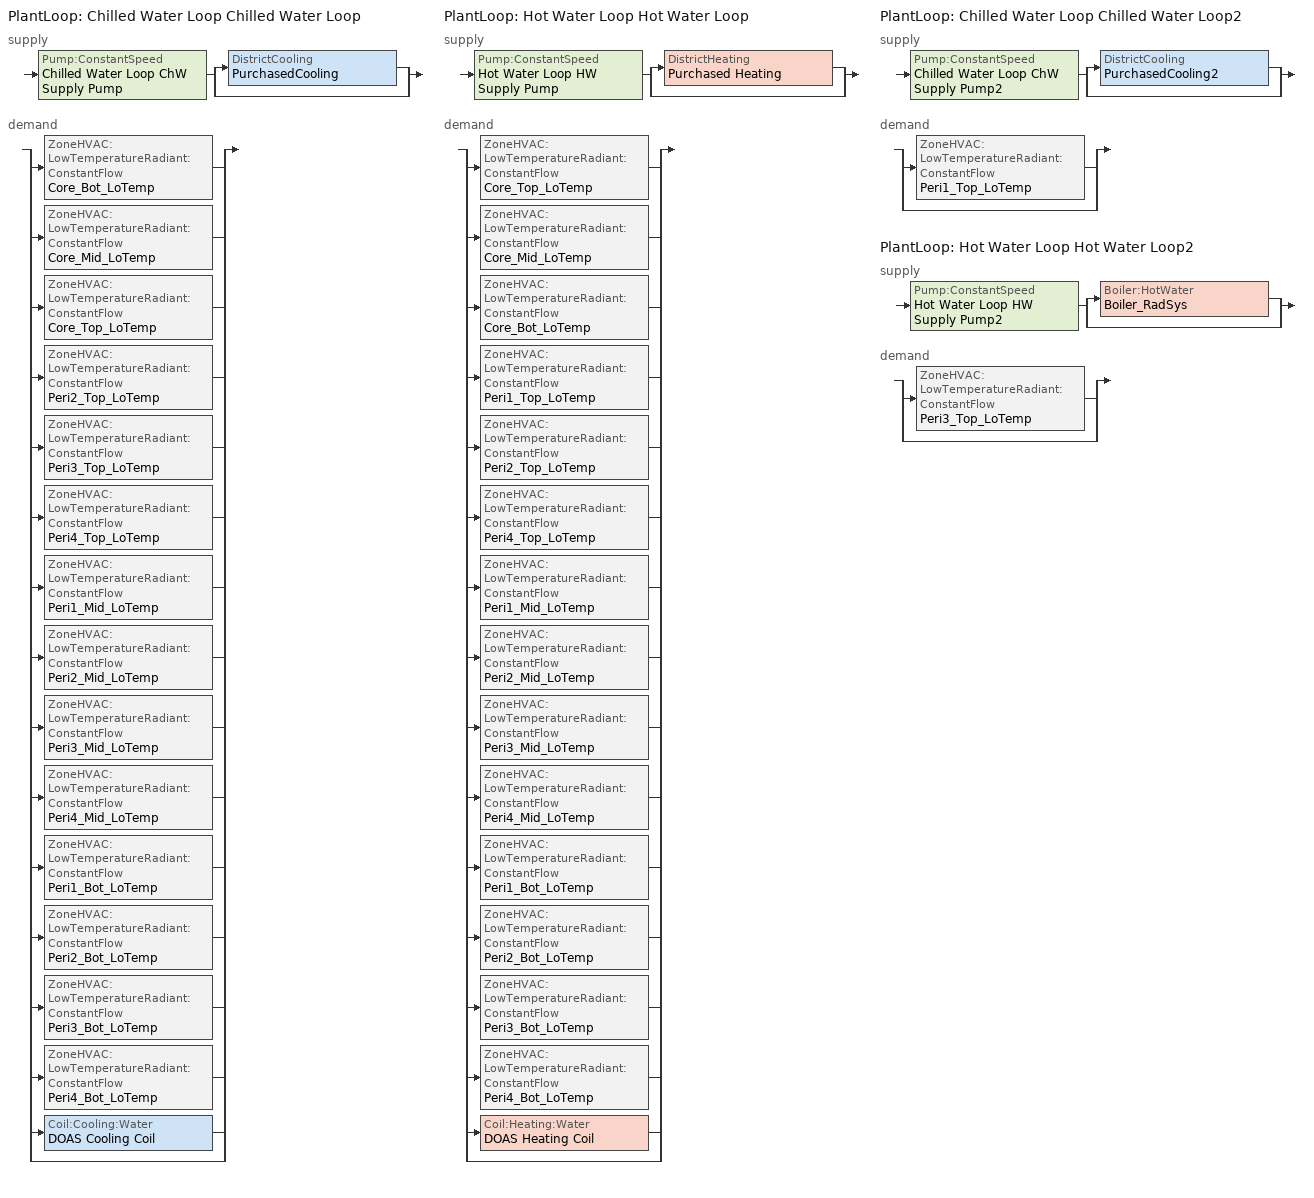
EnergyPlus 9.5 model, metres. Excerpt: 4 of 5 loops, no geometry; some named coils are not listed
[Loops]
PlantLoop 'Chilled Water Loop Chilled Water Loop'
 supply: Pump:ConstantSpeed 'Chilled Water Loop ChW Supply Pump' > split
  | DistrictCooling 'PurchasedCooling'
  | bypass
 demand: split
  | ZoneHVAC:LowTemperatureRadiant:ConstantFlow 'Core_Bot_LoTemp'
  | ZoneHVAC:LowTemperatureRadiant:ConstantFlow 'Core_Mid_LoTemp'
  | ZoneHVAC:LowTemperatureRadiant:ConstantFlow 'Core_Top_LoTemp'
  | ZoneHVAC:LowTemperatureRadiant:ConstantFlow 'Peri2_Top_LoTemp'
  | ZoneHVAC:LowTemperatureRadiant:ConstantFlow 'Peri3_Top_LoTemp'
  | ZoneHVAC:LowTemperatureRadiant:ConstantFlow 'Peri4_Top_LoTemp'
  | ZoneHVAC:LowTemperatureRadiant:ConstantFlow 'Peri1_Mid_LoTemp'
  | ZoneHVAC:LowTemperatureRadiant:ConstantFlow 'Peri2_Mid_LoTemp'
  | ZoneHVAC:LowTemperatureRadiant:ConstantFlow 'Peri3_Mid_LoTemp'
  | ZoneHVAC:LowTemperatureRadiant:ConstantFlow 'Peri4_Mid_LoTemp'
  | ZoneHVAC:LowTemperatureRadiant:ConstantFlow 'Peri1_Bot_LoTemp'
  | ZoneHVAC:LowTemperatureRadiant:ConstantFlow 'Peri2_Bot_LoTemp'
  | ZoneHVAC:LowTemperatureRadiant:ConstantFlow 'Peri3_Bot_LoTemp'
  | ZoneHVAC:LowTemperatureRadiant:ConstantFlow 'Peri4_Bot_LoTemp'
  | Coil:Cooling:Water 'DOAS Cooling Coil'
  | bypass
PlantLoop 'Hot Water Loop Hot Water Loop'
 supply: Pump:ConstantSpeed 'Hot Water Loop HW Supply Pump' > split
  | DistrictHeating 'Purchased Heating'
  | bypass
 demand: split
  | ZoneHVAC:LowTemperatureRadiant:ConstantFlow 'Core_Top_LoTemp'
  | ZoneHVAC:LowTemperatureRadiant:ConstantFlow 'Core_Mid_LoTemp'
  | ZoneHVAC:LowTemperatureRadiant:ConstantFlow 'Core_Bot_LoTemp'
  | ZoneHVAC:LowTemperatureRadiant:ConstantFlow 'Peri1_Top_LoTemp'
  | ZoneHVAC:LowTemperatureRadiant:ConstantFlow 'Peri2_Top_LoTemp'
  | ZoneHVAC:LowTemperatureRadiant:ConstantFlow 'Peri4_Top_LoTemp'
  | ZoneHVAC:LowTemperatureRadiant:ConstantFlow 'Peri1_Mid_LoTemp'
  | ZoneHVAC:LowTemperatureRadiant:ConstantFlow 'Peri2_Mid_LoTemp'
  | ZoneHVAC:LowTemperatureRadiant:ConstantFlow 'Peri3_Mid_LoTemp'
  | ZoneHVAC:LowTemperatureRadiant:ConstantFlow 'Peri4_Mid_LoTemp'
  | ZoneHVAC:LowTemperatureRadiant:ConstantFlow 'Peri1_Bot_LoTemp'
  | ZoneHVAC:LowTemperatureRadiant:ConstantFlow 'Peri2_Bot_LoTemp'
  | ZoneHVAC:LowTemperatureRadiant:ConstantFlow 'Peri3_Bot_LoTemp'
  | ZoneHVAC:LowTemperatureRadiant:ConstantFlow 'Peri4_Bot_LoTemp'
  | Coil:Heating:Water 'DOAS Heating Coil'
  | bypass
PlantLoop 'Chilled Water Loop Chilled Water Loop2'
 supply: Pump:ConstantSpeed 'Chilled Water Loop ChW Supply Pump2' > split
  | DistrictCooling 'PurchasedCooling2'
  | bypass
 demand: split
  | ZoneHVAC:LowTemperatureRadiant:ConstantFlow 'Peri1_Top_LoTemp'
  | bypass
PlantLoop 'Hot Water Loop Hot Water Loop2'
 supply: Pump:ConstantSpeed 'Hot Water Loop HW Supply Pump2' > split
  | Boiler:HotWater 'Boiler_RadSys'
  | bypass
 demand: split
  | ZoneHVAC:LowTemperatureRadiant:ConstantFlow 'Peri3_Top_LoTemp'
  | bypass
[Sizing:Plant] Sizing Option=NonCoincident; Zone Timesteps in Averaging Window=1
Name | Loop Type | Design Loop Exit Temperature {C} | Loop Design Temperature Difference {deltaC}
Chilled Water Loop Chilled Water Loop | Cooling | 7.22 | 6.67
Hot Water Loop Hot Water Loop; Hot Water Loop Hot Water Loop2 | Heating | 82 | 11
Chilled Water Loop Chilled Water Loop2 | Cooling | 7 | 6
[ZoneHVAC:LowTemperatureRadiant:ConstantFlow] Rated Pump Head {Pa}=179352; Cooling High Water Temperature Schedule=RADCOOLHIGHWATERTEMP; Cooling Low Water Temperature Schedule=RADCOOLLOWWATERTEMP; Cooling High Control Temperature Schedule=RADCOOLHIGHCONTROLTEMP; Cooling Low Control Temperature Schedule=RADCOOLLOWCONTROLTEMP; Circuit Length {m}=106.7
Name | Design Object | Availability Schedule | Zone | Surface Name or Radiant Surface Group | Rated Flow Rate {m3/s} | Rated Power Consumption {W} | Heating High Water Temperature Schedule | Heating Low Water Temperature Schedule | Heating High Control Temperature Schedule | Heating Low Control Temperature Schedule | Number of Circuits
Core_Bot_LoTemp | Core_Bot_LoTemp Design Object | ALWAYS_ON | Core_bottom | Core_bot_ZN_5_Floor | autosize | 100 | RADHEATHIGHWATERTEMP | RADHEATLOWWATERTEMP | RADHEATHIGHCONTROLTEMP | RADHEATLOWCONTROLTEMP | OnePerSurface
Core_Mid_LoTemp | Core_Mid_LoTemp Design Object | ALWAYS_ON | Core_mid | Core_mid_ZN_5_Floor | autosize | 100 | RADHEATHIGHWATERTEMP | RADHEATLOWWATERTEMP | RADHEATHIGHCONTROLTEMP | RADHEATLOWCONTROLTEMP | OnePerSurface
Core_Top_LoTemp | Core_Top_LoTemp Design Object | ALWAYS_ON | Core_top | Core_top_ZN_5_Floor | autosize | 100 | RADHEATHIGHWATERTEMP | RADHEATLOWWATERTEMP | RADHEATHIGHCONTROLTEMP | RADHEATLOWCONTROLTEMP | OnePerSurface
Peri1_Top_LoTemp | Peri1_Top_LoTemp Design Object | ALWAYS_ON | Perimeter_top_ZN_1 | Perimeter_top_ZN_1_Floor | autosize | 120 | RADHEATHIGHWATERTEMP | RADHEATLOWWATERTEMP | RADHEATHIGHCONTROLTEMP | RADHEATLOWCONTROLTEMP | OnePerSurface
Peri2_Top_LoTemp | Peri2_Top_LoTemp Design Object | ALWAYS_ON | Perimeter_top_ZN_2 | Perimeter_top_ZN_2_Floor | autosize | 100 | RADHEATHIGHWATERTEMP | RADHEATLOWWATERTEMP | RADHEATHIGHCONTROLTEMP | RADHEATLOWCONTROLTEMP | OnePerSurface
Peri3_Top_LoTemp | Peri3_Top_LoTemp Design Object | RADSysAvail_Test | Perimeter_top_ZN_3 | Perimeter_top_ZN_3_Floor | 0.000215245 | 60 | RADHEATHIGHWATERTEMP_Test | RADHEATLOWWATERTEMP_Test | RADHEATHIGHCONTROLTEMP_Test | RADHEATLOWCONTROLTEMP_Test | CalculateFromCircuitLength
Peri4_Top_LoTemp | Peri4_Top_LoTemp Design Object | ALWAYS_ON | Perimeter_top_ZN_4 | Perimeter_top_ZN_4_Floor | autosize | 100 | RADHEATHIGHWATERTEMP | RADHEATLOWWATERTEMP | RADHEATHIGHCONTROLTEMP | RADHEATLOWCONTROLTEMP | OnePerSurface
Peri1_mid_LoTemp | Peri1_mid_LoTemp Design Object | ALWAYS_ON | Perimeter_mid_ZN_1 | Perimeter_mid_ZN_1_Floor | autosize | 100 | RADHEATHIGHWATERTEMP | RADHEATLOWWATERTEMP | RADHEATHIGHCONTROLTEMP | RADHEATLOWCONTROLTEMP | OnePerSurface
Peri2_mid_LoTemp | Peri2_mid_LoTemp Design Object | ALWAYS_ON | Perimeter_mid_ZN_2 | Perimeter_mid_ZN_2_Floor | autosize | 100 | RADHEATHIGHWATERTEMP | RADHEATLOWWATERTEMP | RADHEATHIGHCONTROLTEMP | RADHEATLOWCONTROLTEMP | OnePerSurface
Peri3_Mid_LoTemp | Peri3_Mid_LoTemp Design Object | ALWAYS_ON | Perimeter_mid_ZN_3 | Perimeter_mid_ZN_3_Floor | autosize | 100 | RADHEATHIGHWATERTEMP | RADHEATLOWWATERTEMP | RADHEATHIGHCONTROLTEMP | RADHEATLOWCONTROLTEMP | OnePerSurface
Peri4_Mid_LoTemp | Peri4_Mid_LoTemp Design Object | ALWAYS_ON | Perimeter_mid_ZN_4 | Perimeter_mid_ZN_4_Floor | autosize | 100 | RADHEATHIGHWATERTEMP | RADHEATLOWWATERTEMP | RADHEATHIGHCONTROLTEMP | RADHEATLOWCONTROLTEMP | OnePerSurface
Peri1_Bot_LoTemp | Peri1_Bot_LoTemp Design Object | ALWAYS_ON | Perimeter_bot_ZN_1 | Perimeter_bot_ZN_1_Floor | autosize | 100 | RADHEATHIGHWATERTEMP | RADHEATLOWWATERTEMP | RADHEATHIGHCONTROLTEMP | RADHEATLOWCONTROLTEMP | OnePerSurface
Peri2_Bot_LoTemp | Peri2_Bot_LoTemp Design Object | ALWAYS_ON | Perimeter_bot_ZN_2 | Perimeter_bot_ZN_2_Floor | autosize | 100 | RADHEATHIGHWATERTEMP | RADHEATLOWWATERTEMP | RADHEATHIGHCONTROLTEMP | RADHEATLOWCONTROLTEMP | OnePerSurface
Peri3_Bot_LoTemp | Peri3_Bot_LoTemp Design Object | ALWAYS_ON | Perimeter_bot_ZN_3 | Perimeter_bot_ZN_3_Floor | autosize | 100 | RADHEATHIGHWATERTEMP | RADHEATLOWWATERTEMP | RADHEATHIGHCONTROLTEMP | RADHEATLOWCONTROLTEMP | OnePerSurface
Peri4_Bot_LoTemp | Peri4_Bot_LoTemp Design Object | ALWAYS_ON | Perimeter_bot_ZN_4 | Perimeter_bot_ZN_4_Floor | autosize | 100 | RADHEATHIGHWATERTEMP | RADHEATLOWWATERTEMP | RADHEATHIGHCONTROLTEMP | RADHEATLOWCONTROLTEMP | OnePerSurface
[ZoneHVAC:LowTemperatureRadiant:ConstantFlow:Design] Fluid to Radiant Surface Heat Transfer Model=ConvectionOnly; Hydronic Tubing Inside Diameter {m}=0.013; Hydronic Tubing Outside Diameter {m}=0.016; Hydronic Tubing Conductivity {W/m-K}=0.35; Temperature Control Type=MeanAirTemperature; Running Mean Outdoor Dry-Bulb Temperature Weighting Factor=0.8; Motor Efficiency=0.9; Condensation Control Type=Off; Condensation Control Dewpoint Offset {C}=1
Core_Bot_LoTemp Design Object; Core_Mid_LoTemp Design Object; Core_Top_LoTemp Design Object; Peri1_Top_LoTemp Design Object; Peri2_Top_LoTemp Design Object; Peri3_Top_LoTemp Design Object; Peri4_Top_LoTemp Design Object; Peri1_mid_LoTemp Design Object; Peri2_mid_LoTemp Design Object; Peri3_Mid_LoTemp Design Object; Peri4_Mid_LoTemp Design Object; Peri1_Bot_LoTemp Design Object; Peri2_Bot_LoTemp Design Object; Peri3_Bot_LoTemp Design Object; Peri4_Bot_LoTemp Design Object
[Pump:ConstantSpeed] Design Flow Rate {m3/s}=autosize; Design Pump Head {Pa}=179352; Design Power Consumption {W}=autosize; Motor Efficiency=0.9; Fraction of Motor Inefficiencies to Fluid Stream=0; Pump Control Type=INTERMITTENT
Chilled Water Loop ChW Supply Pump; Hot Water Loop HW Supply Pump; Hot Water Loop HW Supply Pump2; Chilled Water Loop ChW Supply Pump2
[Boiler:HotWater]
Boiler_RadSys: Fuel Type=Electricity; Nominal Capacity {W}=autosize; Nominal Thermal Efficiency=0.8; Efficiency Curve Temperature Evaluation Variable=LeavingBoiler; Normalized Boiler Efficiency Curve=BoilerEfficiency; Design Water Flow Rate {m3/s}=autosize; Minimum Part Load Ratio=0; Maximum Part Load Ratio=1.2; Optimum Part Load Ratio=1; Water Outlet Upper Temperature Limit {C}=99.9; Boiler Flow Mode=ConstantFlow; Sizing Factor=1
[DistrictCooling] Nominal Capacity {W}=autosize
PurchasedCooling; PurchasedCooling2
[DistrictHeating]
Purchased Heating: Nominal Capacity {W}=autosize
[PlantLoop] Fluid Type=Water; Maximum Loop Flow Rate {m3/s}=autosize; Minimum Loop Flow Rate {m3/s}=0; Plant Loop Volume {m3}=autosize; Load Distribution Scheme=SequentialLoad; Plant Loop Demand Calculation Scheme=SingleSetpoint
Name | Plant Equipment Operation Scheme | Maximum Loop Temperature {C} | Minimum Loop Temperature {C} | Common Pipe Simulation
Chilled Water Loop Chilled Water Loop | Chilled Water Loop Chiller Operation | 98 | 1 | None
Hot Water Loop Hot Water Loop | Hot Water Loop Operation | 100 | 10
Chilled Water Loop Chilled Water Loop2 | Chilled Water Loop Chiller Operation2 | 98 | 1 | None
Hot Water Loop Hot Water Loop2 | Hot Water Loop Operation2 | 100 | 10
[PlantEquipmentList]
Chilled Water Loop All Chillers: PurchasedCooling
Chilled Water Loop All Chillers2: PurchasedCooling2
Hot Water Loop All Equipment: Purchased Heating
Hot Water Loop All Equipment2: Boiler_RadSys
[PlantEquipmentOperation:CoolingLoad] Load Range 1 Lower Limit {W}=0; Load Range 1 Upper Limit {W}=1000000000000000
Name | Range 1 Equipment List
Chilled Water Loop Chiller Operation All Hours | Chilled Water Loop All Chillers
Chilled Water Loop Chiller Operation All Hours2 | Chilled Water Loop All Chillers2
[PlantEquipmentOperation:HeatingLoad] Load Range 1 Lower Limit {W}=0; Load Range 1 Upper Limit {W}=1000000000000000
Name | Range 1 Equipment List
Hot Water Loop Operation All Hours | Hot Water Loop All Equipment
Hot Water Loop Operation All Hours2 | Hot Water Loop All Equipment2
[PlantEquipmentOperationSchemes] Control Scheme 1 Schedule=HVACTemplate-Always 1
Name | Control Scheme 1
Chilled Water Loop Chiller Operation | Chilled Water Loop Chiller Operation All Hours
Chilled Water Loop Chiller Operation2 | Chilled Water Loop Chiller Operation All Hours2
Hot Water Loop Operation | Hot Water Loop Operation All Hours
Hot Water Loop Operation2 | Hot Water Loop Operation All Hours2
[SetpointManager:OutdoorAirReset] Control Variable=Temperature
Name | Setpoint at Outdoor Low Temperature {C} | Outdoor Low Temperature {C} | Setpoint at Outdoor High Temperature {C} | Outdoor High Temperature {C} | Setpoint Node or NodeList
Chilled Water Loop ChW Temp Manager | 12.2 | 15.6 | 6.7 | 26.7 | Chilled Water Loop ChW Supply Outlet
Hot Water Loop HW Temp Manager | 82.2 | -6.7 | 65.6 | 10 | Hot Water Loop HW Supply Outlet
Chilled Water Loop ChW Temp Manager2 | 12.2 | 15.6 | 6.7 | 26.7 | Chilled Water Loop ChW Supply Outlet2
Hot Water Loop HW Temp Manager2 | 82.2 | -6.7 | 65.6 | 10 | Hot Water Loop HW Supply Outlet2
[Schedule:Compact]
ALWAYS_ON; HVACTemplate-Always 1: Through: 12/31, For: AllDays, Until: 24:00, 1
RADHEATHIGHWATERTEMP: Through: 12/31, For: Alldays, Until: 24:00, 50
RADHEATLOWWATERTEMP: Through: 12/31, For: Alldays, Until: 24:00, 30
RADHEATHIGHCONTROLTEMP: Through: 12/31, For: Alldays, Until: 24:00, 19
RADHEATLOWCONTROLTEMP: Through: 12/31, For: Alldays, Until: 24:00, 17
RADHEATHIGHCONTROLTEMP_Test: Through: 12/31, For: Alldays, Until: 24:00, 22
RADHEATLOWCONTROLTEMP_Test: Through: 12/31, For: Alldays, Until: 24:00, 14
RADCOOLHIGHWATERTEMP: Through: 12/31, For: Alldays, Until: 24:00, 12
RADCOOLLOWWATERTEMP: Through: 12/31, For: Alldays, Until: 24:00, 7
RADCOOLHIGHCONTROLTEMP: Through: 12/31, For: Alldays, Until: 24:00, 25
RADCOOLLOWCONTROLTEMP: Through: 12/31, For: Alldays, Until: 24:00, 23
[Schedule:File] File=%SchFile_Loc%; Rows to Skip at Top=1; Number of Hours of Data=8760; Column Separator=Comma; Interpolate to Timestep=No
Name | Column Number
RADHEATLOWWATERTEMP_Test | 1
RADHEATHIGHWATERTEMP_Test | 2
RADSysAvail_Test | 3
[Curve:Quadratic]
BoilerEfficiency: Coefficient1 Constant=1; Coefficient2 x=0; Coefficient3 x**2=0; Minimum Value of x=0; Maximum Value of x=1; Input Unit Type for X=Dimensionless; Output Unit Type=Dimensionless
